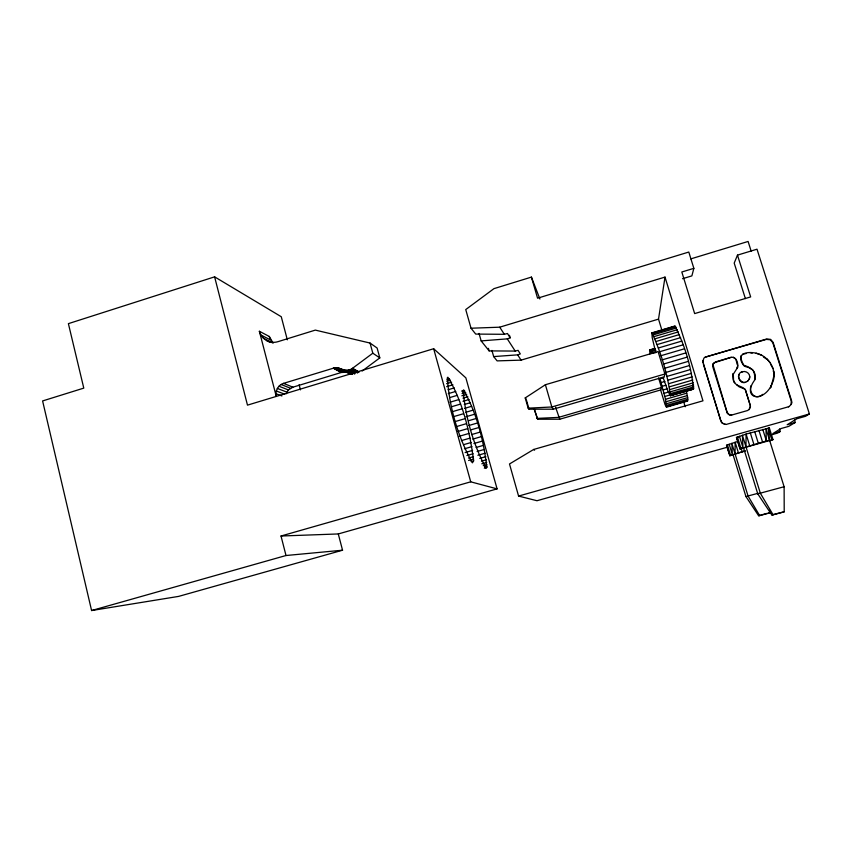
<?xml version="1.0" encoding="UTF-8"?>
<svg xmlns="http://www.w3.org/2000/svg" width="852" height="852" viewBox="0 0 852 852"><rect width="100%" height="100%" fill="white"/><g stroke="black" fill="none" stroke-linecap="round" stroke-linejoin="round"><path stroke-width="1.28" d="M663.058 377.436L667.989 391.281L670.396 395.754L693.368 389.119C691.749 367.989 684.774 344.879 674.827 326.05L651.908 332.855L652.195 337.541L655.763 352.76M769.718 510.359L769.729 512.893L759.675 515.63L748.067 496.056L735.042 453.807L735.159 442.284L737.683 441.538M749.685 445.617L746.096 434.073L736.469 437.449L739.994 448.855L766.385 440.931L765.927 428.599L784.117 486.737L784.213 511.807L773.115 514.821L760.357 493.265L745.958 446.757L746.096 434.073L769.356 427.981L772.988 439.6L769.782 440.793M473.627 460.868C469.953 432.422 462.86 401.643 447.886 377.255L447.364 377.532C449.079 406.702 458.078 437.364 472.402 462.838L473.627 460.868L471.092 461.592M663.804 377.628L660.023 378.725L665.508 399.279L666.509 407.192L665.082 404.7L660.556 389.737M670.396 395.754C667.68 374.582 660.982 352.27 651.908 332.855M740.889 356.7L741.485 355.454C740.324 358.745 742.135 362.696 744.02 365.391C749.462 366.765 755.383 370.354 755.341 376.754C754.265 385.306 756.118 369.651 751.272 369.108C748.908 366.477 743.956 367.649 742.635 363.996C736.064 353.303 747.332 351.205 756.075 353.197C767.918 355.699 776.438 368.224 773.478 380.152C765.085 401.697 777.418 371.568 773.179 371.152M791.167 404.487L791.21 400.93L772.785 342.674L770.283 339.756L766.353 339.394L705.392 357.094L766.64 339.011L770.581 339.373L773.083 342.302L791.551 400.674C793.734 404.668 786.289 407.863 788.984 406.606M747.119 381.451C739.568 386.67 734.882 372.899 742.571 371.728C745.862 370.705 749.675 373.208 749.76 376.712C750.463 379.364 745.308 382.868 747.992 380.855M745.543 382.314C742.103 383.751 736.692 377.596 739.046 374.635M749.1 379.428L749.76 376.712M750.505 406.628L749.206 409.535L750.346 405.669L745.489 390.099C742.699 385.509 734.499 386.691 733.519 379.949C733.21 364.518 731.676 381.707 734.818 382.676M749.462 409.301L747.502 410.547L731.698 415.041L729.706 415.094L727.32 413.412L712.794 366.807L713.273 363.676L712.741 364.901M731.698 415.041L728.982 414.519L727.118 412.293L712.911 364.571M702.953 360.481C702.964 367.095 702.485 356.999 705.392 357.094M486.801 467.482C483.851 441.017 476.758 413.071 463.563 390.056L463.147 390.365C465.373 417.001 473.307 444.669 485.991 468.174L486.801 467.482L484.319 468.195M259.37 331.279L276.293 396.457C274.877 391.036 278.178 384.998 283.546 383.357L333.313 368.213C339.852 366.126 346.455 373.932 352.547 368.288L372.814 353.207L370.056 343.058L315.336 330.107L277.997 341.663C270.212 344.208 261.298 339.224 259.37 331.279L269.307 336.476L273.119 343.154L263.279 338.137M737.726 365.167L737.097 368.49C739.057 364.581 736.629 356.296 731.25 357.297L715.542 361.876L713.092 363.996M771.316 385.637C761.56 404.04 741.357 397.565 754.957 379.726M762.753 394.359C755.799 400.76 748.993 393.4 750.804 385.892M662.004 330.555L658.521 319.127L665.018 277.092L499.73 327.189L471.028 328.222L465.746 309.574L493.947 288.647L531.414 277.102L539.902 299.02M667.393 406.479L687 400.834C689.289 399.897 686.19 392.932 686.158 390.312M658.553 377.883L661.471 387.511L660.864 389.897L559.732 419.227L537.644 419.237L534.225 409.035L537.644 419.237M664.901 373.996L664.177 376.872L553.267 409.194L529.039 409.194L528.165 408.172L525.226 397.916L545.397 384.731L658.085 351.535L664.901 373.996L551.851 406.979L528.165 408.172M531.414 277.102L537.569 298.2L688.799 252.043L693.858 268.348L691.877 275.888L682.537 278.71M286.176 393.784L288.434 389.95L292.907 387.181L341.354 372.473L346.37 372.26L352.227 374.454L344.485 370.247M794.437 419.951L795.236 422.475L787.163 424.754L796.95 418.715L805.534 416.298L809.4 413.965L757.013 249.199L737.481 255.121L734.2 263.098L745.383 298.605M733.221 374.326L737.747 367.212M649.959 353.985L649.671 349.916L654.581 348.468M713.859 362.888L731.25 357.297M733.242 357.244L735.627 358.894M736.043 359.778L737.161 364.411M742.848 354.059L746.203 353.537M750.037 352.622L752.199 353.197M741.251 372.303L742.571 371.728M756.075 353.197L761.763 355.252M736.842 384.944L739.206 386.872L745.042 389.151M770.57 363.186L766.704 358.66M745.489 390.099L750.346 405.669M703.177 362.696L720.856 420.941L703.411 364.283M721.048 420.728C720.259 423.785 728.066 424.871 724.786 424.168M773.083 368.522L770.772 364.581M722.251 423.135L723.529 423.7M362.164 371.014L379.8 357.893L377.117 348.021L370.056 343.058M738.396 452.785L735.159 442.284L726.532 445.266L729.898 455.724L745.17 450.825M739.994 448.855L772.988 439.6M665.018 277.092L702.964 400.823L533.672 449.462L509.496 463.978L518.58 496.066L536.984 500.731L727.619 447.14M779.473 428.95L780.262 431.463L777.525 433.114L771.124 434.914M795.236 422.475L788.76 426.362L781.007 428.545L772.913 433.53L780.262 431.463M768.344 428.662L769.356 427.981M729.717 455.639L745.106 450.985M479.037 333.43L481.156 340.906L507.291 338.862L510.178 337.829L509.453 335.283M491.923 350.438L493.67 356.583L517.654 354.858L520.306 353.931L518.059 350.353L515.204 351.067L489.133 350.896L481.156 340.906M287.326 339.82L281.267 316.731L214.608 276.847L68.394 323.643L83.784 388.118L42.6 400.941L91.59 610.543L178.6 596.4L342.547 550.211L338.287 533.948L281.011 536.014L286.006 555.515L342.547 550.211M690.791 258.891L748.099 241.457L751.198 251.244M693.858 268.348L681.813 271.99L694.657 313.589L750.665 296.911L737.481 255.121M338.287 533.948L497.089 488.878L465.874 377.883L433.657 348.734L247.485 405.137L214.608 276.847M446.927 379.289L449.462 378.533M446.704 381.206L450.484 380.077M493.67 356.583L497.11 360.886L521.073 360.14L658.521 319.127M446.618 383.666L451.645 382.175M446.65 386.659L452.913 384.795M448.045 389.747L454.286 387.894M448.258 393.656L455.735 391.43M651.737 333.26L675.242 326.156M652.717 333.654L675.806 326.795M461.667 391.047L464.138 390.312M653.356 334.857L676.52 327.988M462.412 391.856L464.873 391.132M462.061 393.571L465.746 392.484M654.123 336.583L677.372 329.692M449.792 397.565L457.236 395.36M461.859 395.807L466.747 394.359M655.028 338.798L678.352 331.897M462.977 398.15L467.854 396.712M450.112 402.176L458.781 399.609M656.04 341.482L679.427 334.559M462.987 401.303L469.058 399.513M657.148 344.57L680.588 337.637M451.688 406.692L460.346 404.136M464.287 404.498L470.347 402.708M649.522 350.236L654.89 348.638M658.33 348.01L681.824 341.088M649.671 349.916L650.395 350.758L655.337 349.299M650.395 350.758L650.971 351.908L655.923 350.449M452.018 411.782L461.901 408.864M464.436 408.417L471.688 406.276M655.39 352.43L651.663 353.527L650.971 351.908M659.565 351.759L683.102 344.826M465.831 412.272L473.073 410.142M453.562 416.649L463.435 413.742M660.832 355.742L684.401 348.809M466.044 416.745L474.479 414.264M662.111 359.874L685.7 352.952M455.053 421.602L464.926 418.705M468.664 420.696L475.885 418.588M663.367 364.092L686.968 357.18M456.47 426.586L466.353 423.689M468.856 425.51L477.28 423.05M664.592 368.309L688.182 361.408M457.812 431.517L467.705 428.62M665.753 372.462L689.332 365.572M470.219 430.047L478.643 427.587M459.047 436.341L468.951 433.444M666.828 376.456L690.376 369.587M471.529 434.605L479.953 432.145M667.798 380.226L691.313 373.378M461.39 440.622L470.08 438.098M661.131 382.559L664.911 381.451M472.764 439.121L481.199 436.671M668.65 383.709L692.122 376.882M662.185 386.307L665.966 385.21M463.616 444.68L471.081 442.507M661.471 387.511L558.55 417.395L536.92 418.396M473.914 443.541L482.349 441.091M669.374 386.829L692.793 380.035M663.165 389.928L666.946 388.832M464.447 448.791L471.933 446.629M669.949 389.545L693.304 382.782M476.161 447.46L483.414 445.362M664.059 393.336L669.086 391.877M670.364 391.813L693.645 385.072M465.117 452.561L472.626 450.388M670.62 393.581L693.826 386.872M664.848 396.468L669.864 395.019M670.705 394.849L693.837 388.161M670.013 395.403L693.368 389.119M477.088 451.517L484.351 449.419M670.63 395.573L693.688 388.906M466.875 455.554L473.148 453.743M665.508 399.279L686.776 393.145M468.462 458.088L473.499 456.629M477.876 455.298L485.161 453.2M666.04 401.718L687.255 395.605M468.6 460.474L473.659 459.015M666.424 403.752L687.585 397.65M479.751 458.408L485.842 456.651M666.669 405.328L687.766 399.247M666.765 406.436L687.798 400.376M666.509 407.192L687.681 401.026M481.476 461.145L486.364 459.739M481.817 463.808L486.726 462.402M483.233 465.661L486.918 464.606M484.479 467.013L486.95 466.31M281.011 536.014L470.719 481.827L497.089 488.878M788.079 406.894L725.915 424.509M91.59 610.543L286.006 555.515M518.58 496.066L809.4 413.965M758.205 493.265L745.926 496.535L733.146 455.032M784.117 486.737L757.769 493.851L743.658 448.248M745.926 496.535L758.568 515.694L767.301 513.319M757.769 493.851L771.774 514.906L784.213 511.807M471.028 328.222L475.714 334.08L504.341 334.303L507.483 333.526L510.178 337.829M736.469 437.449L737.907 437.427M768.547 512.979L769.729 512.893M758.568 515.694L759.675 515.63M771.774 514.906L773.115 514.821M275.952 393.741L281.916 395.946M276.304 391.004L284.653 394.156M277.326 388.437L286.847 392.112M278.955 386.212L288.434 389.95M281.075 384.476L290.5 388.267M283.546 383.357L292.907 387.181M266.42 340.512L269.679 342.163M260.872 334.985L270.776 340.086M333.313 368.213L341.354 372.473M333.941 368.043L341.971 372.313M333.622 368.128L341.663 372.388M335.23 367.819L343.228 372.09M334.58 367.915L342.589 372.186M335.88 367.776L343.857 372.047M337.168 367.808L345.113 372.079M336.529 367.776L344.485 372.047M339.085 368.149L347.573 372.612M337.818 367.883L346.37 372.26M343.228 369.938L351.61 374.326M340.289 368.596L350.417 373.932M345.774 370.375L352.387 373.985M345.124 370.332L351.759 373.943M346.423 370.386L351.929 373.389M347.722 370.29L354.294 373.9M347.073 370.364L352.568 373.368M348.372 370.183L354.922 373.794M349.011 370.024L354.453 373.038M349.639 369.832L355.071 372.846M350.257 369.598L355.678 372.612M350.854 369.321L357.361 372.952M351.439 369.022L357.925 372.654M352.004 368.671L357.403 371.706M352.547 368.288L359.012 371.951M352.281 368.479L358.745 372.132M726.532 445.266L729.898 455.724M372.814 353.207L379.8 357.893M763.456 356.956L766.417 359.001M533.672 449.462L534.598 450.207M721.601 421.91L722.443 422.933M525.226 397.916L526.121 399.024M499.73 327.189L504.341 334.303M507.291 338.862L515.204 351.067M517.654 354.858L521.073 360.14M553.267 409.194L551.851 406.979L545.397 384.731M559.732 419.227L555.611 407.245M771.774 439.643L768.174 428.13L769.548 440.143L766.385 440.931L762.774 429.365M758.93 430.377L762.54 441.954M754.67 431.549L758.269 443.125M750.293 432.816L753.882 444.382M745.958 446.757L742.401 435.234L742.997 447.715L739.44 436.235M741.112 448.163L742.188 451.666M737.417 436.991L740.963 448.429M736.639 437.598L740.154 448.961M729.163 444.212L732.379 454.648L731.825 443.328L735.042 453.807M727.363 444.872L730.569 455.277M683.655 401.675L685.2 406.755M526.483 400.291L529.039 409.194M488.409 348.351L489.133 350.896M433.657 348.734L470.719 481.827M299.116 384.731L300.458 389.865M269.307 336.476L269.967 339.011"/></g></svg>
